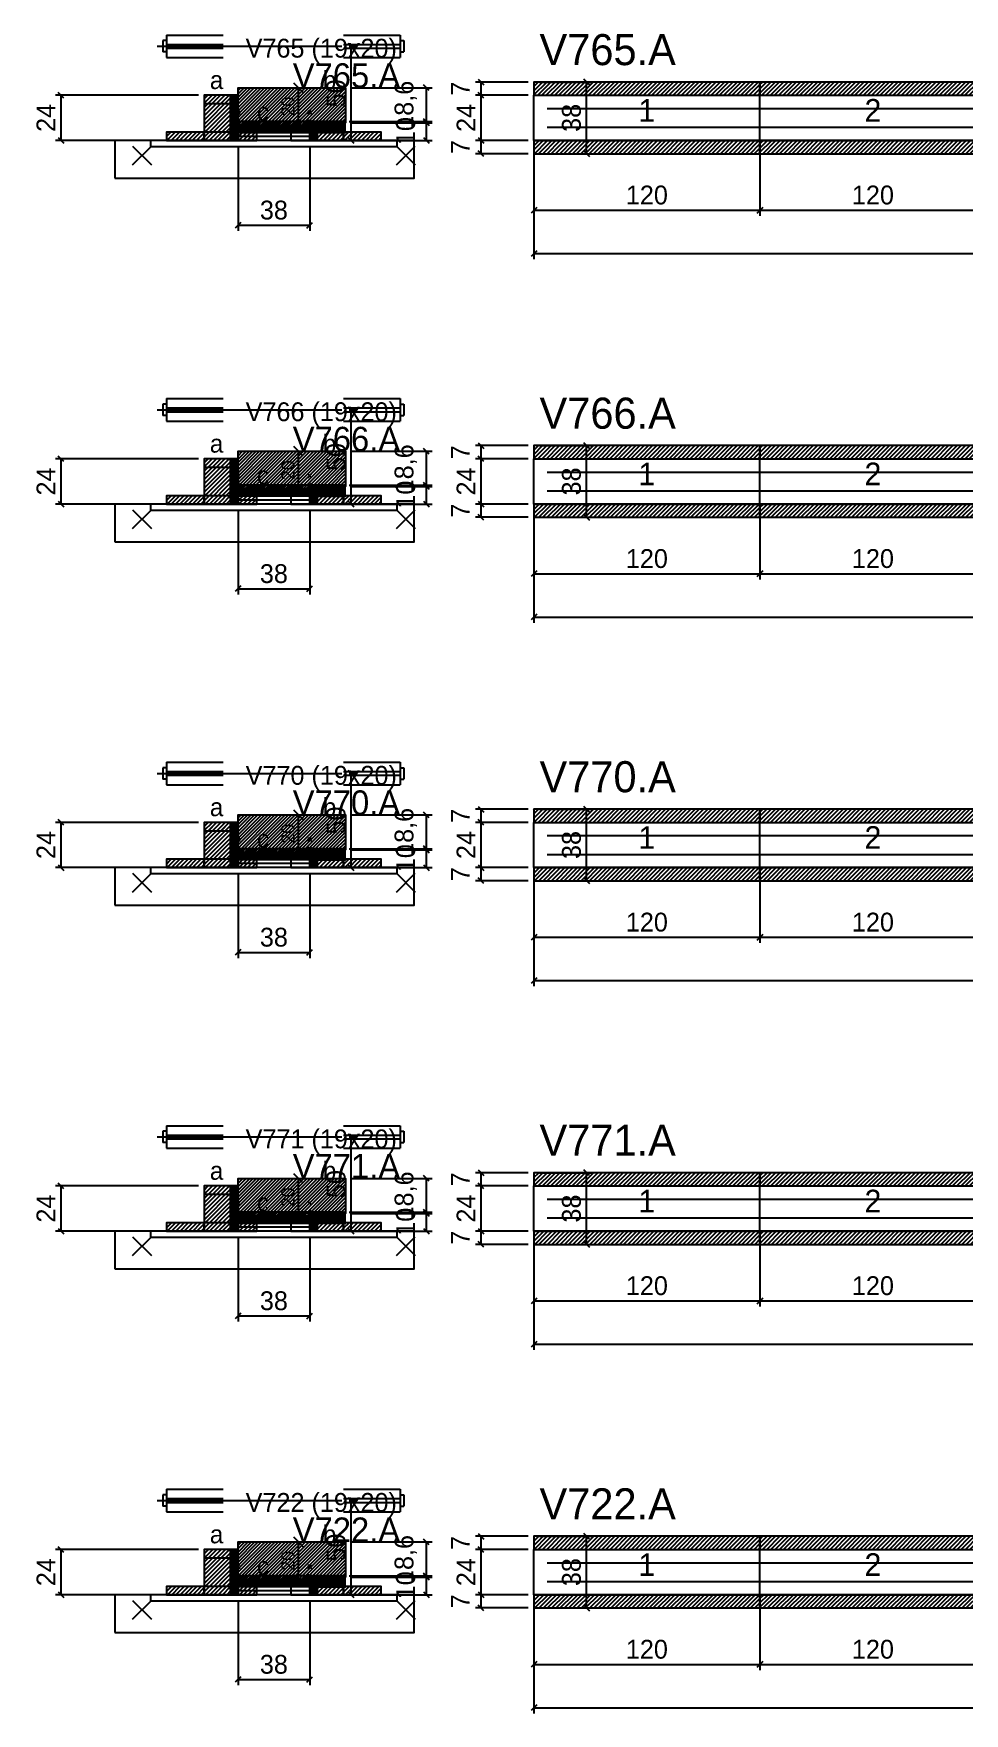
# Model space of a CAD drawing. Extents: x -9000 to 3070, y -6649 to 1250.
# Drawn here: x -69 to 426, y -4719 to -3827 of the extents above; entities that cross this region are included whole.
import ezdxf
from ezdxf.enums import TextEntityAlignment as Align

# ---------------------------------------------------------------- set-up
doc = ezdxf.new("R2010")
doc.units = 0
for name, color, linetype in [('5', 5, 'Continuous'), ('BARRA_ANCORAGEM', 126, 'Continuous'), ('barrote', 126, 'Continuous'), ('CONCRETO', 251, 'Continuous'), ('COTA', 241, 'Continuous'), ('Cota Seção (2x)', 241, 'Continuous'), ('detalhes', 7, 'Continuous'), ('Hachura', 251, 'Continuous'), ('HACHURACONCRETO', 251, 'Continuous'), ('Madeira', 126, 'Continuous'), ('NOMENCLATURA', 7, 'Continuous'), ('Painéis', 200, 'Continuous'), ('presilha', 224, 'Continuous'), ('SARR_2.2x7', 40, 'Continuous'), ('SARRAFO_2_2X7', 40, 'Continuous'), ('SCO-___-LAJ', 224, 'Continuous'), ('TENSOR', 224, 'Continuous'), ('Texto Seção', 7, 'Continuous')]:
    doc.layers.add(name, color=color, linetype=linetype)
doc.dimstyles.new('PAINEL', dxfattribs={"dimtxt": 10, "dimasz": 3, "dimexe": 3, "dimexo": 3, "dimgap": 3, "dimtad": 1, "dimblk": 'OBLIQUE', "dimblk1": 'OBLIQUE', "dimcen": 2.5, "dimclrd": 4, "dimclre": 4, "dimclrt": 240, "dimazin": 3, "dimtfac": 1, "dimtmove": 0, "dimatfit": 3})
doc.dimstyles.new('SECAO2X', dxfattribs={"dimtxt": 7, "dimasz": 5, "dimexe": 3, "dimexo": 3, "dimgap": 2, "dimtad": 3, "dimblk": 'OBLIQUE', "dimblk1": 'OBLIQUE', "dimcen": 2.5, "dimclrd": 4, "dimclre": 4, "dimclrt": 1, "dimazin": 3, "dimtfac": 1, "dimtmove": 0, "dimatfit": 3})

# ---------------------------------------------------------------- blocks, each defined once
blk = doc.blocks.new('PAR_ESQ')
for p, q in [((-1, -1), (1, 1)), ((-1, 1), (1, -1))]:
    blk.add_line(p, q)
blk = doc.blocks.new('PAR_FUNDO_ESQ')
for p, q in [((-1, -1), (1, 1)), ((-1, 1), (1, -1))]:
    blk.add_line(p, q)
blk = doc.blocks.new('PAR_FUNDO_DIR')
for p, q in [((-1, -1), (1, 1)), ((-1, 1), (1, -1))]:
    blk.add_line(p, q)
blk = doc.blocks.new('par_int_esq')
for p, q in [((-1, -1), (1, 1)), ((-1, 1), (1, -1))]:
    blk.add_line(p, q)
blk = doc.blocks.new('par_int_dir')
for p, q in [((-1, -1), (1, 1)), ((-1, 1), (1, -1))]:
    blk.add_line(p, q)
blk = doc.blocks.new('_OBLIQUE')
at = {"color": 0, "linetype": 'BYBLOCK'}
blk.add_line((-0.5, -0.5), (0.5, 0.5), dxfattribs=at)

msp = doc.modelspace()

# ---------------------------------------------------------------- hatches: boundary and pattern name
at = {"layer": 'COTA'}
h = msp.add_hatch(dxfattribs=at)
h.set_pattern_fill('ANSI31', scale=0.4)
h.paths.add_polyline_path([(40, -3876), (40, -3856), (97, -3856), (97, -3874.6), (78, -3874.6), (78, -3876)])
h = msp.add_hatch(dxfattribs=at)
h.set_pattern_fill('ANSI31', scale=0.5)
h.paths.add_polyline_path([(197, -3860), (317, -3860), (317, -3853), (197, -3853)])
h = msp.add_hatch(dxfattribs=at)
h.set_pattern_fill('ANSI31', scale=0.5)
h.paths.add_polyline_path([(317, -3860), (437, -3860), (437, -3853), (317, -3853)])
h = msp.add_hatch(dxfattribs=at)
h.set_pattern_fill('ANSI31', scale=0.5)
h.paths.add_polyline_path([(197, -3891), (317, -3891), (317, -3884), (197, -3884)])
h = msp.add_hatch(dxfattribs=at)
h.set_pattern_fill('ANSI31', scale=0.5)
h.paths.add_polyline_path([(317, -3891), (437, -3891), (437, -3884), (317, -3884)])
h = msp.add_hatch(dxfattribs=at)
h.set_pattern_fill('ANSI31', scale=0.5)
h.paths.add_polyline_path([(197, -4053), (317, -4053), (317, -4046), (197, -4046)])
h = msp.add_hatch(dxfattribs=at)
h.set_pattern_fill('ANSI31', scale=0.5)
h.paths.add_polyline_path([(317, -4053), (437, -4053), (437, -4046), (317, -4046)])
h = msp.add_hatch(dxfattribs=at)
h.set_pattern_fill('ANSI31', scale=0.4)
h.paths.add_polyline_path([(40, -4069), (40, -4049), (97, -4049), (97, -4067.6), (78, -4067.6), (78, -4069)])
h = msp.add_hatch(dxfattribs=at)
h.set_pattern_fill('ANSI31', scale=0.5)
h.paths.add_polyline_path([(197, -4084), (317, -4084), (317, -4077), (197, -4077)])
h = msp.add_hatch(dxfattribs=at)
h.set_pattern_fill('ANSI31', scale=0.5)
h.paths.add_polyline_path([(317, -4084), (437, -4084), (437, -4077), (317, -4077)])
h = msp.add_hatch(dxfattribs=at)
h.set_pattern_fill('ANSI31', scale=0.4)
h.paths.add_polyline_path([(40, -4262), (40, -4242), (97, -4242), (97, -4260.6), (78, -4260.6), (78, -4262)])
h = msp.add_hatch(dxfattribs=at)
h.set_pattern_fill('ANSI31', scale=0.5)
h.paths.add_polyline_path([(197, -4246), (317, -4246), (317, -4239), (197, -4239)])
h = msp.add_hatch(dxfattribs=at)
h.set_pattern_fill('ANSI31', scale=0.5)
h.paths.add_polyline_path([(317, -4246), (437, -4246), (437, -4239), (317, -4239)])
h = msp.add_hatch(dxfattribs=at)
h.set_pattern_fill('ANSI31', scale=0.5)
h.paths.add_polyline_path([(197, -4277), (317, -4277), (317, -4270), (197, -4270)])
h = msp.add_hatch(dxfattribs=at)
h.set_pattern_fill('ANSI31', scale=0.5)
h.paths.add_polyline_path([(317, -4277), (437, -4277), (437, -4270), (317, -4270)])
h = msp.add_hatch(dxfattribs=at)
h.set_pattern_fill('ANSI31', scale=0.4)
h.paths.add_polyline_path([(40, -4455), (40, -4435), (97, -4435), (97, -4453.6), (78, -4453.6), (78, -4455)])
h = msp.add_hatch(dxfattribs=at)
h.set_pattern_fill('ANSI31', scale=0.5)
h.paths.add_polyline_path([(197, -4439), (317, -4439), (317, -4432), (197, -4432)])
h = msp.add_hatch(dxfattribs=at)
h.set_pattern_fill('ANSI31', scale=0.5)
h.paths.add_polyline_path([(317, -4439), (437, -4439), (437, -4432), (317, -4432)])
h = msp.add_hatch(dxfattribs=at)
h.set_pattern_fill('ANSI31', scale=0.5)
h.paths.add_polyline_path([(197, -4470), (317, -4470), (317, -4463), (197, -4463)])
h = msp.add_hatch(dxfattribs=at)
h.set_pattern_fill('ANSI31', scale=0.5)
h.paths.add_polyline_path([(317, -4470), (437, -4470), (437, -4463), (317, -4463)])
h = msp.add_hatch(dxfattribs=at)
h.set_pattern_fill('ANSI31', scale=0.4)
h.paths.add_polyline_path([(40, -4648), (40, -4628), (97, -4628), (97, -4646.6), (78, -4646.6), (78, -4648)])
h = msp.add_hatch(dxfattribs=at)
h.set_pattern_fill('ANSI31', scale=0.5)
h.paths.add_polyline_path([(197, -4632), (317, -4632), (317, -4625), (197, -4625)])
h = msp.add_hatch(dxfattribs=at)
h.set_pattern_fill('ANSI31', scale=0.5)
h.paths.add_polyline_path([(317, -4632), (437, -4632), (437, -4625), (317, -4625)])
h = msp.add_hatch(dxfattribs=at)
h.set_pattern_fill('ANSI31', scale=0.5)
h.paths.add_polyline_path([(197, -4663), (317, -4663), (317, -4656), (197, -4656)])
h = msp.add_hatch(dxfattribs=at)
h.set_pattern_fill('ANSI31', scale=0.5)
h.paths.add_polyline_path([(317, -4663), (437, -4663), (437, -4656), (317, -4656)])
at = {"layer": 'Hachura'}
h = msp.add_hatch(dxfattribs=at)
h.set_pattern_fill('ANSI31', scale=0.5)
h.paths.add_polyline_path([(22, -3884), (36, -3884), (36, -3860), (22, -3860)])
h = msp.add_hatch(dxfattribs=at)
h.set_pattern_fill('ANSI31', scale=0.5)
h.paths.add_polyline_path([(22, -3864.4), (36, -3864.4), (36, -3860), (22, -3860)])
h = msp.add_hatch(dxfattribs=at)
h.set_pattern_fill('SOLID')
h.paths.add_polyline_path([(36, -3884), (40, -3884), (40, -3860), (36, -3860)])
h = msp.add_hatch(dxfattribs=at)
h.set_pattern_fill('SOLID')
h.paths.add_polyline_path([(40, -3879.6), (78, -3879.6), (78, -3876), (40, -3876)])
h = msp.add_hatch(dxfattribs=at)
h.set_pattern_fill('SOLID')
h.paths.add_polyline_path([(78, -3884), (82, -3884), (82, -3874), (78, -3874)])
h = msp.add_hatch(dxfattribs=at)
h.set_pattern_fill('SOLID')
h.paths.add_polyline_path([(78, -3874), (97, -3874), (97, -3880), (78, -3880)])
h = msp.add_hatch(dxfattribs=at)
h.set_pattern_fill('ANSI31', scale=0.5)
h.paths.add_polyline_path([(82, -3884), (96, -3884), (96, -3874), (82, -3874)])
h = msp.add_hatch(dxfattribs=at)
h.set_pattern_fill('ANSI31', scale=0.5)
h.paths.add_polyline_path([(82, -3878.4), (96, -3878.4), (96, -3874), (82, -3874)])
h = msp.add_hatch(dxfattribs=at)
h.set_pattern_fill('ANSI31', scale=0.5)
h.paths.add_polyline_path([(2, -3884), (22, -3884), (22, -3879.6), (2, -3879.6)])
h = msp.add_hatch(dxfattribs=at)
h.set_pattern_fill('ANSI31', scale=0.5)
h.paths.add_polyline_path([(40, -3884), (50, -3884), (50, -3879.6), (40, -3879.6)])
h = msp.add_hatch(dxfattribs=at)
h.set_pattern_fill('ANSI31', scale=0.5)
h.paths.add_polyline_path([(96, -3884), (116, -3884), (116, -3879.6), (96, -3879.6)])
h = msp.add_hatch(dxfattribs=at)
h.set_pattern_fill('ANSI31', scale=0.5)
h.paths.add_polyline_path([(22, -4077), (36, -4077), (36, -4053), (22, -4053)])
h = msp.add_hatch(dxfattribs=at)
h.set_pattern_fill('ANSI31', scale=0.5)
h.paths.add_polyline_path([(22, -4057.4), (36, -4057.4), (36, -4053), (22, -4053)])
h = msp.add_hatch(dxfattribs=at)
h.set_pattern_fill('SOLID')
h.paths.add_polyline_path([(36, -4077), (40, -4077), (40, -4053), (36, -4053)])
h = msp.add_hatch(dxfattribs=at)
h.set_pattern_fill('ANSI31', scale=0.5)
h.paths.add_polyline_path([(2, -4077), (22, -4077), (22, -4072.6), (2, -4072.6)])
h = msp.add_hatch(dxfattribs=at)
h.set_pattern_fill('SOLID')
h.paths.add_polyline_path([(40, -4072.6), (78, -4072.6), (78, -4069), (40, -4069)])
h = msp.add_hatch(dxfattribs=at)
h.set_pattern_fill('ANSI31', scale=0.5)
h.paths.add_polyline_path([(40, -4077), (50, -4077), (50, -4072.6), (40, -4072.6)])
h = msp.add_hatch(dxfattribs=at)
h.set_pattern_fill('SOLID')
h.paths.add_polyline_path([(78, -4077), (82, -4077), (82, -4067), (78, -4067)])
h = msp.add_hatch(dxfattribs=at)
h.set_pattern_fill('SOLID')
h.paths.add_polyline_path([(78, -4067), (97, -4067), (97, -4073), (78, -4073)])
h = msp.add_hatch(dxfattribs=at)
h.set_pattern_fill('ANSI31', scale=0.5)
h.paths.add_polyline_path([(82, -4077), (96, -4077), (96, -4067), (82, -4067)])
h = msp.add_hatch(dxfattribs=at)
h.set_pattern_fill('ANSI31', scale=0.5)
h.paths.add_polyline_path([(82, -4071.4), (96, -4071.4), (96, -4067), (82, -4067)])
h = msp.add_hatch(dxfattribs=at)
h.set_pattern_fill('ANSI31', scale=0.5)
h.paths.add_polyline_path([(96, -4077), (116, -4077), (116, -4072.6), (96, -4072.6)])
h = msp.add_hatch(dxfattribs=at)
h.set_pattern_fill('ANSI31', scale=0.5)
h.paths.add_polyline_path([(22, -4270), (36, -4270), (36, -4246), (22, -4246)])
h = msp.add_hatch(dxfattribs=at)
h.set_pattern_fill('ANSI31', scale=0.5)
h.paths.add_polyline_path([(22, -4250.4), (36, -4250.4), (36, -4246), (22, -4246)])
h = msp.add_hatch(dxfattribs=at)
h.set_pattern_fill('SOLID')
h.paths.add_polyline_path([(36, -4270), (40, -4270), (40, -4246), (36, -4246)])
h = msp.add_hatch(dxfattribs=at)
h.set_pattern_fill('SOLID')
h.paths.add_polyline_path([(40, -4265.6), (78, -4265.6), (78, -4262), (40, -4262)])
h = msp.add_hatch(dxfattribs=at)
h.set_pattern_fill('SOLID')
h.paths.add_polyline_path([(78, -4270), (82, -4270), (82, -4260), (78, -4260)])
h = msp.add_hatch(dxfattribs=at)
h.set_pattern_fill('SOLID')
h.paths.add_polyline_path([(78, -4260), (97, -4260), (97, -4266), (78, -4266)])
h = msp.add_hatch(dxfattribs=at)
h.set_pattern_fill('ANSI31', scale=0.5)
h.paths.add_polyline_path([(82, -4270), (96, -4270), (96, -4260), (82, -4260)])
h = msp.add_hatch(dxfattribs=at)
h.set_pattern_fill('ANSI31', scale=0.5)
h.paths.add_polyline_path([(82, -4264.4), (96, -4264.4), (96, -4260), (82, -4260)])
h = msp.add_hatch(dxfattribs=at)
h.set_pattern_fill('ANSI31', scale=0.5)
h.paths.add_polyline_path([(2, -4270), (22, -4270), (22, -4265.6), (2, -4265.6)])
h = msp.add_hatch(dxfattribs=at)
h.set_pattern_fill('ANSI31', scale=0.5)
h.paths.add_polyline_path([(40, -4270), (50, -4270), (50, -4265.6), (40, -4265.6)])
h = msp.add_hatch(dxfattribs=at)
h.set_pattern_fill('ANSI31', scale=0.5)
h.paths.add_polyline_path([(96, -4270), (116, -4270), (116, -4265.6), (96, -4265.6)])
h = msp.add_hatch(dxfattribs=at)
h.set_pattern_fill('ANSI31', scale=0.5)
h.paths.add_polyline_path([(22, -4463), (36, -4463), (36, -4439), (22, -4439)])
h = msp.add_hatch(dxfattribs=at)
h.set_pattern_fill('ANSI31', scale=0.5)
h.paths.add_polyline_path([(22, -4443.4), (36, -4443.4), (36, -4439), (22, -4439)])
h = msp.add_hatch(dxfattribs=at)
h.set_pattern_fill('SOLID')
h.paths.add_polyline_path([(36, -4463), (40, -4463), (40, -4439), (36, -4439)])
h = msp.add_hatch(dxfattribs=at)
h.set_pattern_fill('ANSI31', scale=0.5)
h.paths.add_polyline_path([(2, -4463), (22, -4463), (22, -4458.6), (2, -4458.6)])
h = msp.add_hatch(dxfattribs=at)
h.set_pattern_fill('SOLID')
h.paths.add_polyline_path([(40, -4458.6), (78, -4458.6), (78, -4455), (40, -4455)])
h = msp.add_hatch(dxfattribs=at)
h.set_pattern_fill('ANSI31', scale=0.5)
h.paths.add_polyline_path([(40, -4463), (50, -4463), (50, -4458.6), (40, -4458.6)])
h = msp.add_hatch(dxfattribs=at)
h.set_pattern_fill('SOLID')
h.paths.add_polyline_path([(78, -4463), (82, -4463), (82, -4453), (78, -4453)])
h = msp.add_hatch(dxfattribs=at)
h.set_pattern_fill('SOLID')
h.paths.add_polyline_path([(78, -4453), (97, -4453), (97, -4459), (78, -4459)])
h = msp.add_hatch(dxfattribs=at)
h.set_pattern_fill('ANSI31', scale=0.5)
h.paths.add_polyline_path([(82, -4463), (96, -4463), (96, -4453), (82, -4453)])
h = msp.add_hatch(dxfattribs=at)
h.set_pattern_fill('ANSI31', scale=0.5)
h.paths.add_polyline_path([(82, -4457.4), (96, -4457.4), (96, -4453), (82, -4453)])
h = msp.add_hatch(dxfattribs=at)
h.set_pattern_fill('ANSI31', scale=0.5)
h.paths.add_polyline_path([(96, -4463), (116, -4463), (116, -4458.6), (96, -4458.6)])
h = msp.add_hatch(dxfattribs=at)
h.set_pattern_fill('ANSI31', scale=0.5)
h.paths.add_polyline_path([(22, -4656), (36, -4656), (36, -4632), (22, -4632)])
h = msp.add_hatch(dxfattribs=at)
h.set_pattern_fill('ANSI31', scale=0.5)
h.paths.add_polyline_path([(22, -4636.4), (36, -4636.4), (36, -4632), (22, -4632)])
h = msp.add_hatch(dxfattribs=at)
h.set_pattern_fill('SOLID')
h.paths.add_polyline_path([(36, -4656), (40, -4656), (40, -4632), (36, -4632)])
h = msp.add_hatch(dxfattribs=at)
h.set_pattern_fill('ANSI31', scale=0.5)
h.paths.add_polyline_path([(2, -4656), (22, -4656), (22, -4651.6), (2, -4651.6)])
h = msp.add_hatch(dxfattribs=at)
h.set_pattern_fill('SOLID')
h.paths.add_polyline_path([(40, -4651.6), (78, -4651.6), (78, -4648), (40, -4648)])
h = msp.add_hatch(dxfattribs=at)
h.set_pattern_fill('ANSI31', scale=0.5)
h.paths.add_polyline_path([(40, -4656), (50, -4656), (50, -4651.6), (40, -4651.6)])
h = msp.add_hatch(dxfattribs=at)
h.set_pattern_fill('SOLID')
h.paths.add_polyline_path([(78, -4656), (82, -4656), (82, -4646), (78, -4646)])
h = msp.add_hatch(dxfattribs=at)
h.set_pattern_fill('SOLID')
h.paths.add_polyline_path([(78, -4646), (97, -4646), (97, -4652), (78, -4652)])
h = msp.add_hatch(dxfattribs=at)
h.set_pattern_fill('ANSI31', scale=0.5)
h.paths.add_polyline_path([(82, -4656), (96, -4656), (96, -4646), (82, -4646)])
h = msp.add_hatch(dxfattribs=at)
h.set_pattern_fill('ANSI31', scale=0.5)
h.paths.add_polyline_path([(82, -4650.4), (96, -4650.4), (96, -4646), (82, -4646)])
h = msp.add_hatch(dxfattribs=at)
h.set_pattern_fill('ANSI31', scale=0.5)
h.paths.add_polyline_path([(96, -4656), (116, -4656), (116, -4651.6), (96, -4651.6)])
at = {"layer": 'HACHURACONCRETO'}
h = msp.add_hatch(dxfattribs=at)
h.set_pattern_fill('ANSI31', scale=0.3)
h.paths.add_polyline_path([(40, -3879.6), (78, -3879.6), (78, -3874), (40, -3874)])
h = msp.add_hatch(dxfattribs=at)
h.set_pattern_fill('ANSI31', scale=0.3)
h.paths.add_polyline_path([(40, -4072.6), (78, -4072.6), (78, -4067), (40, -4067)])
h = msp.add_hatch(dxfattribs=at)
h.set_pattern_fill('ANSI31', scale=0.3)
h.paths.add_polyline_path([(40, -4265.6), (78, -4265.6), (78, -4260), (40, -4260)])
h = msp.add_hatch(dxfattribs=at)
h.set_pattern_fill('ANSI31', scale=0.3)
h.paths.add_polyline_path([(40, -4458.6), (78, -4458.6), (78, -4453), (40, -4453)])
h = msp.add_hatch(dxfattribs=at)
h.set_pattern_fill('ANSI31', scale=0.3)
h.paths.add_polyline_path([(40, -4651.6), (78, -4651.6), (78, -4646), (40, -4646)])

# ---------------------------------------------------------------- linework, layer by layer
for p, q in [((0, -3831), (0, -3837)), ((2, -3831), (0, -3831)), ((2, -3828), (32, -3828)), ((2, -3828), (2, -3840)), ((2, -3833), (32, -3833)), ((96, -3828), (126, -3828)), ((96, -3833), (126, -3833)), ((126, -3828), (126, -3840)), ((126, -3831), (128, -3831)), ((128, -3831), (128, -3837)), ((2, -3837), (0, -3837)), ((2, -3835), (32, -3835)), ((2, -3840), (32, -3840)), ((96, -3835), (126, -3835)), ((96, -3840), (126, -3840)), ((126, -3837), (128, -3837)), ((2, -4021), (32, -4021)), ((2, -4021), (2, -4033)), ((96, -4021), (126, -4021)), ((126, -4021), (126, -4033)), ((0, -4024), (0, -4030)), ((2, -4024), (0, -4024)), ((2, -4030), (0, -4030)), ((2, -4026), (32, -4026)), ((2, -4028), (32, -4028)), ((96, -4026), (126, -4026)), ((96, -4028), (126, -4028)), ((126, -4024), (128, -4024)), ((126, -4030), (128, -4030)), ((128, -4024), (128, -4030)), ((2, -4033), (32, -4033)), ((96, -4033), (126, -4033)), ((0, -4217), (0, -4223)), ((2, -4217), (0, -4217)), ((2, -4214), (32, -4214)), ((2, -4214), (2, -4226)), ((96, -4214), (126, -4214)), ((126, -4214), (126, -4226)), ((126, -4217), (128, -4217)), ((128, -4217), (128, -4223)), ((2, -4223), (0, -4223)), ((2, -4219), (32, -4219)), ((2, -4221), (32, -4221)), ((2, -4226), (32, -4226)), ((96, -4219), (126, -4219)), ((96, -4221), (126, -4221)), ((96, -4226), (126, -4226)), ((126, -4223), (128, -4223)), ((0, -4410), (0, -4416)), ((2, -4410), (0, -4410)), ((2, -4407), (32, -4407)), ((2, -4407), (2, -4419)), ((2, -4412), (32, -4412)), ((2, -4414), (32, -4414)), ((96, -4407), (126, -4407)), ((96, -4412), (126, -4412)), ((96, -4414), (126, -4414)), ((126, -4407), (126, -4419)), ((126, -4410), (128, -4410)), ((128, -4410), (128, -4416)), ((2, -4416), (0, -4416)), ((2, -4419), (32, -4419)), ((96, -4419), (126, -4419)), ((126, -4416), (128, -4416)), ((2, -4600), (32, -4600)), ((2, -4600), (2, -4612)), ((96, -4600), (126, -4600)), ((126, -4600), (126, -4612)), ((0, -4603), (0, -4609)), ((2, -4603), (0, -4603)), ((2, -4609), (0, -4609)), ((2, -4605), (32, -4605)), ((2, -4607), (32, -4607)), ((96, -4605), (126, -4605)), ((96, -4607), (126, -4607)), ((126, -4603), (128, -4603)), ((126, -4609), (128, -4609)), ((128, -4603), (128, -4609)), ((2, -4612), (32, -4612)), ((96, -4612), (126, -4612))]:
    msp.add_line(p, q)
at = {"layer": 'BARRA_ANCORAGEM'}
for p, q in [((40, -3876.3), (78, -3876.3)), ((40, -3878.3), (40, -3876.3)), ((40, -3878.3), (78, -3878.3)), ((78, -3878.3), (78, -3876.3)), ((40, -3879.7), (78, -3879.7)), ((40, -3881.7), (40, -3879.7)), ((40, -3881.7), (78, -3881.7)), ((78, -3881.7), (78, -3879.7)), ((40, -4069.3), (78, -4069.3)), ((40, -4071.3), (40, -4069.3)), ((40, -4071.3), (78, -4071.3)), ((40, -4072.7), (78, -4072.7)), ((40, -4074.7), (40, -4072.7)), ((40, -4074.7), (78, -4074.7)), ((78, -4071.3), (78, -4069.3)), ((78, -4074.7), (78, -4072.7)), ((40, -4262.3), (78, -4262.3)), ((40, -4264.3), (40, -4262.3)), ((78, -4264.3), (78, -4262.3)), ((40, -4264.3), (78, -4264.3)), ((40, -4265.7), (78, -4265.7)), ((40, -4267.7), (40, -4265.7)), ((40, -4267.7), (78, -4267.7)), ((78, -4267.7), (78, -4265.7)), ((40, -4455.3), (78, -4455.3)), ((40, -4457.3), (40, -4455.3)), ((40, -4457.3), (78, -4457.3)), ((40, -4458.7), (78, -4458.7)), ((40, -4460.7), (40, -4458.7)), ((78, -4457.3), (78, -4455.3)), ((78, -4460.7), (78, -4458.7)), ((40, -4460.7), (78, -4460.7)), ((40, -4648.3), (78, -4648.3)), ((40, -4650.3), (40, -4648.3)), ((40, -4650.3), (78, -4650.3)), ((40, -4651.7), (78, -4651.7)), ((40, -4653.7), (40, -4651.7)), ((40, -4653.7), (78, -4653.7)), ((78, -4650.3), (78, -4648.3)), ((78, -4653.7), (78, -4651.7))]:
    msp.add_line(p, q, dxfattribs=at)
at = {"layer": 'barrote'}
for points in [[(-25.5, -3904), (133.5, -3904), (133.5, -3884), (-25.5, -3884)], [(-25.5, -4097), (133.5, -4097), (133.5, -4077), (-25.5, -4077)], [(-25.5, -4290), (133.5, -4290), (133.5, -4270), (-25.5, -4270)], [(-25.5, -4483), (133.5, -4483), (133.5, -4463), (-25.5, -4463)], [(-25.5, -4676), (133.5, -4676), (133.5, -4656), (-25.5, -4656)]]:
    msp.add_lwpolyline(points, close=True, dxfattribs=at)
at = {"layer": 'CONCRETO'}
for points in [[(40, -3876), (40, -3856), (97, -3856), (97, -3874.6), (78, -3874.6), (78, -3876)], [(40, -4069), (40, -4049), (97, -4049), (97, -4067.6), (78, -4067.6), (78, -4069)], [(40, -4262), (40, -4242), (97, -4242), (97, -4260.6), (78, -4260.6), (78, -4262)], [(40, -4455), (40, -4435), (97, -4435), (97, -4453.6), (78, -4453.6), (78, -4455)], [(40, -4648), (40, -4628), (97, -4628), (97, -4646.6), (78, -4646.6), (78, -4648)]]:
    msp.add_lwpolyline(points, close=True, dxfattribs=at)
at = {"layer": 'HACHURACONCRETO'}
for points in [[(40, -3879.6), (78, -3879.6), (78, -3874), (40, -3874)], [(40, -4072.6), (78, -4072.6), (78, -4067), (40, -4067)], [(40, -4265.6), (78, -4265.6), (78, -4260), (40, -4260)], [(40, -4458.6), (78, -4458.6), (78, -4453), (40, -4453)], [(40, -4651.6), (78, -4651.6), (78, -4646), (40, -4646)]]:
    msp.add_lwpolyline(points, close=True, dxfattribs=at)
at = {"layer": 'Madeira'}
for points in [[(22, -3884), (36, -3884), (36, -3860), (22, -3860)], [(22, -3864.4), (36, -3864.4), (36, -3860), (22, -3860)], [(82, -3884), (96, -3884), (96, -3874), (82, -3874)], [(82, -3878.4), (96, -3878.4), (96, -3874), (82, -3874)], [(2, -3884), (22, -3884), (22, -3879.6), (2, -3879.6)], [(22, -3884), (36, -3884), (36, -3879.6), (22, -3879.6)], [(40, -3884), (50, -3884), (50, -3879.6), (40, -3879.6)], [(68, -3884), (78, -3884), (78, -3879.6), (68, -3879.6)], [(96, -3884), (116, -3884), (116, -3879.6), (96, -3879.6)], [(22, -4077), (36, -4077), (36, -4053), (22, -4053)], [(22, -4057.4), (36, -4057.4), (36, -4053), (22, -4053)], [(2, -4077), (22, -4077), (22, -4072.6), (2, -4072.6)], [(22, -4077), (36, -4077), (36, -4072.6), (22, -4072.6)], [(40, -4077), (50, -4077), (50, -4072.6), (40, -4072.6)], [(68, -4077), (78, -4077), (78, -4072.6), (68, -4072.6)], [(82, -4077), (96, -4077), (96, -4067), (82, -4067)], [(82, -4071.4), (96, -4071.4), (96, -4067), (82, -4067)], [(96, -4077), (116, -4077), (116, -4072.6), (96, -4072.6)], [(22, -4270), (36, -4270), (36, -4246), (22, -4246)], [(22, -4250.4), (36, -4250.4), (36, -4246), (22, -4246)], [(82, -4270), (96, -4270), (96, -4260), (82, -4260)], [(82, -4264.4), (96, -4264.4), (96, -4260), (82, -4260)], [(2, -4270), (22, -4270), (22, -4265.6), (2, -4265.6)], [(22, -4270), (36, -4270), (36, -4265.6), (22, -4265.6)], [(40, -4270), (50, -4270), (50, -4265.6), (40, -4265.6)], [(68, -4270), (78, -4270), (78, -4265.6), (68, -4265.6)], [(96, -4270), (116, -4270), (116, -4265.6), (96, -4265.6)], [(22, -4463), (36, -4463), (36, -4439), (22, -4439)], [(22, -4443.4), (36, -4443.4), (36, -4439), (22, -4439)], [(2, -4463), (22, -4463), (22, -4458.6), (2, -4458.6)], [(22, -4463), (36, -4463), (36, -4458.6), (22, -4458.6)], [(40, -4463), (50, -4463), (50, -4458.6), (40, -4458.6)], [(68, -4463), (78, -4463), (78, -4458.6), (68, -4458.6)], [(82, -4463), (96, -4463), (96, -4453), (82, -4453)], [(82, -4457.4), (96, -4457.4), (96, -4453), (82, -4453)], [(96, -4463), (116, -4463), (116, -4458.6), (96, -4458.6)], [(22, -4656), (36, -4656), (36, -4632), (22, -4632)], [(22, -4636.4), (36, -4636.4), (36, -4632), (22, -4632)], [(2, -4656), (22, -4656), (22, -4651.6), (2, -4651.6)], [(22, -4656), (36, -4656), (36, -4651.6), (22, -4651.6)], [(40, -4656), (50, -4656), (50, -4651.6), (40, -4651.6)], [(68, -4656), (78, -4656), (78, -4651.6), (68, -4651.6)], [(82, -4656), (96, -4656), (96, -4646), (82, -4646)], [(82, -4650.4), (96, -4650.4), (96, -4646), (82, -4646)], [(96, -4656), (116, -4656), (116, -4651.6), (96, -4651.6)]]:
    msp.add_lwpolyline(points, close=True, dxfattribs=at)
at = {"layer": 'Painéis'}
for p, q in [((197, -3860), (317, -3860)), ((197, -3884), (197, -3860)), ((317, -3884), (317, -3860)), ((317, -3884), (317, -3860)), ((317, -3860), (437, -3860)), ((317, -3884), (317, -3860)), ((197, -3884), (317, -3884)), ((317, -3884), (437, -3884)), ((197, -4053), (317, -4053)), ((197, -4077), (197, -4053)), ((317, -4077), (317, -4053)), ((317, -4077), (317, -4053)), ((317, -4053), (437, -4053)), ((317, -4077), (317, -4053)), ((197, -4077), (317, -4077)), ((317, -4077), (437, -4077)), ((197, -4246), (317, -4246)), ((197, -4270), (197, -4246)), ((317, -4270), (317, -4246)), ((317, -4270), (317, -4246)), ((317, -4246), (437, -4246)), ((317, -4270), (317, -4246)), ((197, -4270), (317, -4270)), ((317, -4270), (437, -4270)), ((197, -4439), (317, -4439)), ((197, -4463), (197, -4439)), ((317, -4463), (317, -4439)), ((317, -4463), (317, -4439)), ((317, -4439), (437, -4439)), ((317, -4463), (317, -4439)), ((197, -4463), (317, -4463)), ((317, -4463), (437, -4463)), ((197, -4632), (317, -4632)), ((197, -4656), (197, -4632)), ((317, -4656), (317, -4632)), ((317, -4656), (317, -4632)), ((317, -4632), (437, -4632)), ((317, -4656), (317, -4632)), ((197, -4656), (317, -4656)), ((317, -4656), (437, -4656))]:
    msp.add_line(p, q, dxfattribs=at)
for points in [[(36, -3884), (40, -3884), (40, -3860), (36, -3860)], [(40, -3879.6), (78, -3879.6), (78, -3876), (40, -3876)], [(78, -3884), (82, -3884), (82, -3874), (78, -3874)], [(78, -3874), (97, -3874), (97, -3874.6), (78, -3874.6)], [(36, -4077), (40, -4077), (40, -4053), (36, -4053)], [(40, -4072.6), (78, -4072.6), (78, -4069), (40, -4069)], [(78, -4077), (82, -4077), (82, -4067), (78, -4067)], [(78, -4067), (97, -4067), (97, -4067.6), (78, -4067.6)], [(36, -4270), (40, -4270), (40, -4246), (36, -4246)], [(40, -4265.6), (78, -4265.6), (78, -4262), (40, -4262)], [(78, -4270), (82, -4270), (82, -4260), (78, -4260)], [(78, -4260), (97, -4260), (97, -4260.6), (78, -4260.6)], [(36, -4463), (40, -4463), (40, -4439), (36, -4439)], [(40, -4458.6), (78, -4458.6), (78, -4455), (40, -4455)], [(78, -4463), (82, -4463), (82, -4453), (78, -4453)], [(78, -4453), (97, -4453), (97, -4453.6), (78, -4453.6)], [(36, -4656), (40, -4656), (40, -4632), (36, -4632)], [(40, -4651.6), (78, -4651.6), (78, -4648), (40, -4648)], [(78, -4656), (82, -4656), (82, -4646), (78, -4646)], [(78, -4646), (97, -4646), (97, -4646.6), (78, -4646.6)]]:
    msp.add_lwpolyline(points, close=True, dxfattribs=at)
at = {"layer": 'presilha'}
for p, q in [((-16, -3897), (-6, -3887)), ((-16, -3887), (-6, -3897)), ((124, -3897), (134, -3887)), ((124, -3887), (134, -3897)), ((-16, -4090), (-6, -4080)), ((-16, -4080), (-6, -4090)), ((124, -4090), (134, -4080)), ((124, -4080), (134, -4090)), ((-16, -4283), (-6, -4273)), ((-16, -4273), (-6, -4283)), ((124, -4283), (134, -4273)), ((124, -4273), (134, -4283)), ((-16, -4476), (-6, -4466)), ((-16, -4466), (-6, -4476)), ((124, -4476), (134, -4466)), ((124, -4466), (134, -4476)), ((-16, -4669), (-6, -4659)), ((-16, -4659), (-6, -4669)), ((124, -4669), (134, -4659)), ((124, -4659), (134, -4669))]:
    msp.add_line(p, q, dxfattribs=at)
at = {"layer": 'SARR_2.2x7'}
for points in [[(204, -3867), (317, -3867)], [(204, -3867), (317, -3867)], [(317, -3867), (437, -3867)], [(317, -3867), (437, -3867)], [(204, -3877), (317, -3877)], [(204, -3877), (317, -3877)], [(317, -3877), (437, -3877)], [(317, -3877), (437, -3877)], [(204, -4060), (317, -4060)], [(204, -4060), (317, -4060)], [(317, -4060), (437, -4060)], [(317, -4060), (437, -4060)], [(204, -4070), (317, -4070)], [(204, -4070), (317, -4070)], [(317, -4070), (437, -4070)], [(317, -4070), (437, -4070)], [(204, -4253), (317, -4253)], [(204, -4253), (317, -4253)], [(317, -4253), (437, -4253)], [(317, -4253), (437, -4253)], [(204, -4263), (317, -4263)], [(204, -4263), (317, -4263)], [(317, -4263), (437, -4263)], [(317, -4263), (437, -4263)], [(204, -4446), (317, -4446)], [(204, -4446), (317, -4446)], [(317, -4446), (437, -4446)], [(317, -4446), (437, -4446)], [(204, -4456), (317, -4456)], [(204, -4456), (317, -4456)], [(317, -4456), (437, -4456)], [(317, -4456), (437, -4456)], [(204, -4639), (317, -4639)], [(204, -4639), (317, -4639)], [(317, -4639), (437, -4639)], [(317, -4639), (437, -4639)], [(204, -4649), (317, -4649)], [(204, -4649), (317, -4649)], [(317, -4649), (437, -4649)], [(317, -4649), (437, -4649)]]:
    msp.add_lwpolyline(points, dxfattribs=at)
at = {"layer": 'SARRAFO_2_2X7'}
for p, q in [((36, -3869.2), (36, -3864.8)), ((36, -3864.8), (40, -3864.8)), ((36, -3869.2), (40, -3869.2)), ((40, -3869.2), (40, -3864.8)), ((36, -3879.2), (36, -3874.8)), ((36, -3874.8), (40, -3874.8)), ((40, -3879.2), (40, -3874.8)), ((78, -3881.2), (78, -3876.8)), ((78, -3876.8), (82, -3876.8)), ((82, -3881.2), (82, -3876.8)), ((36, -3879.2), (40, -3879.2)), ((78, -3881.2), (82, -3881.2)), ((36, -4062.2), (36, -4057.8)), ((36, -4057.8), (40, -4057.8)), ((36, -4062.2), (40, -4062.2)), ((40, -4062.2), (40, -4057.8)), ((36, -4072.2), (36, -4067.8)), ((36, -4067.8), (40, -4067.8)), ((36, -4072.2), (40, -4072.2)), ((40, -4072.2), (40, -4067.8)), ((78, -4074.2), (78, -4069.8)), ((78, -4069.8), (82, -4069.8)), ((78, -4074.2), (82, -4074.2)), ((82, -4074.2), (82, -4069.8)), ((36, -4255.2), (36, -4250.8)), ((36, -4250.8), (40, -4250.8)), ((40, -4255.2), (40, -4250.8)), ((36, -4255.2), (40, -4255.2)), ((36, -4265.2), (36, -4260.8)), ((36, -4260.8), (40, -4260.8)), ((40, -4265.2), (40, -4260.8)), ((36, -4265.2), (40, -4265.2)), ((78, -4267.2), (78, -4262.8)), ((78, -4262.8), (82, -4262.8)), ((78, -4267.2), (82, -4267.2)), ((82, -4267.2), (82, -4262.8)), ((36, -4448.2), (36, -4443.8)), ((36, -4443.8), (40, -4443.8)), ((36, -4448.2), (40, -4448.2)), ((40, -4448.2), (40, -4443.8)), ((36, -4458.2), (36, -4453.8)), ((36, -4453.8), (40, -4453.8)), ((36, -4458.2), (40, -4458.2)), ((40, -4458.2), (40, -4453.8)), ((78, -4460.2), (78, -4455.8)), ((78, -4455.8), (82, -4455.8)), ((82, -4460.2), (82, -4455.8)), ((78, -4460.2), (82, -4460.2)), ((36, -4641.2), (36, -4636.8)), ((36, -4636.8), (40, -4636.8)), ((40, -4641.2), (40, -4636.8)), ((36, -4641.2), (40, -4641.2)), ((36, -4651.2), (36, -4646.8)), ((36, -4646.8), (40, -4646.8)), ((36, -4651.2), (40, -4651.2)), ((40, -4651.2), (40, -4646.8)), ((78, -4653.2), (78, -4648.8)), ((78, -4648.8), (82, -4648.8)), ((78, -4653.2), (82, -4653.2)), ((82, -4653.2), (82, -4648.8))]:
    msp.add_line(p, q, dxfattribs=at)
at = {"layer": 'SCO-___-LAJ'}
for points in [[(197, -3860), (317, -3860), (317, -3853), (197, -3853)], [(317, -3860), (437, -3860), (437, -3853), (317, -3853)], [(-6.5, -3887.2), (124.5, -3887.2), (124.5, -3884), (-6.5, -3884)], [(197, -3891), (317, -3891), (317, -3884), (197, -3884)], [(317, -3891), (437, -3891), (437, -3884), (317, -3884)], [(197, -4053), (317, -4053), (317, -4046), (197, -4046)], [(317, -4053), (437, -4053), (437, -4046), (317, -4046)], [(-6.5, -4080.2), (124.5, -4080.2), (124.5, -4077), (-6.5, -4077)], [(197, -4084), (317, -4084), (317, -4077), (197, -4077)], [(317, -4084), (437, -4084), (437, -4077), (317, -4077)], [(197, -4246), (317, -4246), (317, -4239), (197, -4239)], [(317, -4246), (437, -4246), (437, -4239), (317, -4239)], [(-6.5, -4273.2), (124.5, -4273.2), (124.5, -4270), (-6.5, -4270)], [(197, -4277), (317, -4277), (317, -4270), (197, -4270)], [(317, -4277), (437, -4277), (437, -4270), (317, -4270)], [(197, -4439), (317, -4439), (317, -4432), (197, -4432)], [(317, -4439), (437, -4439), (437, -4432), (317, -4432)], [(-6.5, -4466.2), (124.5, -4466.2), (124.5, -4463), (-6.5, -4463)], [(197, -4470), (317, -4470), (317, -4463), (197, -4463)], [(317, -4470), (437, -4470), (437, -4463), (317, -4463)], [(197, -4632), (317, -4632), (317, -4625), (197, -4625)], [(317, -4632), (437, -4632), (437, -4625), (317, -4625)], [(-6.5, -4659.2), (124.5, -4659.2), (124.5, -4656), (-6.5, -4656)], [(197, -4663), (317, -4663), (317, -4656), (197, -4656)], [(317, -4663), (437, -4663), (437, -4656), (317, -4656)]]:
    msp.add_lwpolyline(points, close=True, dxfattribs=at)
at = {"layer": 'TENSOR'}
for p, q in [((-3, -3834), (95, -3834)), ((-3, -4027), (95, -4027)), ((-3, -4220), (95, -4220)), ((-3, -4413), (95, -4413)), ((-3, -4606), (95, -4606))]:
    msp.add_line(p, q, dxfattribs=at)

# ---------------------------------------------------------------- block references
at = {"layer": 'Painéis'}
for name, p in [('par_int_esq', (40, -3869)), ('par_int_dir', (78, -3869)), ('PAR_ESQ', (36, -3879)), ('PAR_FUNDO_ESQ', (40, -3874)), ('PAR_FUNDO_DIR', (78, -3874)), ('par_int_esq', (40, -4062)), ('PAR_FUNDO_ESQ', (40, -4067)), ('par_int_dir', (78, -4062)), ('PAR_FUNDO_DIR', (78, -4067)), ('PAR_ESQ', (36, -4072)), ('par_int_esq', (40, -4255)), ('PAR_FUNDO_ESQ', (40, -4260)), ('par_int_dir', (78, -4255)), ('PAR_FUNDO_DIR', (78, -4260)), ('PAR_ESQ', (36, -4265)), ('par_int_esq', (40, -4448)), ('par_int_dir', (78, -4448)), ('PAR_ESQ', (36, -4458)), ('PAR_FUNDO_ESQ', (40, -4453)), ('PAR_FUNDO_DIR', (78, -4453)), ('par_int_esq', (40, -4641)), ('PAR_FUNDO_ESQ', (40, -4646)), ('par_int_dir', (78, -4641)), ('PAR_FUNDO_DIR', (78, -4646)), ('PAR_ESQ', (36, -4651))]:
    msp.add_blockref(name, p, dxfattribs=at)

# ---------------------------------------------------------------- texts
at = {"layer": '5'}
for s, p in [('1', (257, -3868)), ('2', (377, -3868)), ('1', (257, -4061)), ('2', (377, -4061)), ('1', (257, -4254)), ('2', (377, -4254)), ('2', (377, -4447)), ('1', (257, -4447)), ('1', (257, -4640)), ('2', (377, -4640))]:
    msp.add_text(s, height=12, dxfattribs=at).set_placement(p, align=Align.MIDDLE_CENTER)
at = {"layer": 'detalhes'}
for s, p in [('a', (25, -3856.7)), ('b', (85, -3856.7)), ('c', (50, -3873.5)), ('b', (85, -4049.7)), ('a', (25, -4049.7)), ('c', (50, -4066.5)), ('a', (25, -4242.7)), ('b', (85, -4242.7)), ('c', (50, -4259.5)), ('a', (25, -4435.7)), ('b', (85, -4435.7)), ('c', (50, -4452.5)), ('b', (85, -4628.7)), ('a', (25, -4628.7)), ('c', (50, -4645.5))]:
    msp.add_text(s, height=9.6, dxfattribs=at).set_placement(p)
at = {"layer": 'NOMENCLATURA'}
for s, p in [('V765.A', (200, -3844)), ('V766.A', (200, -4037)), ('V770.A', (200, -4230)), ('V771.A', (200, -4423)), ('V722.A', (200, -4616))]:
    msp.add_text(s, height=16.5, dxfattribs=at).set_placement(p)
at = {"layer": 'Texto Seção'}
for s, height, p in [('V765 (19x20)', 10, (44, -3840)), ('V765.A', 13, (69, -3856)), ('V766 (19x20)', 10, (44, -4033)), ('V766.A', 13, (69, -4049)), ('V770 (19x20)', 10, (44, -4226)), ('V770.A', 13, (69, -4242)), ('V771 (19x20)', 10, (44, -4419)), ('V771.A', 13, (69, -4435)), ('V722 (19x20)', 10, (44, -4612)), ('V722.A', 13, (69, -4628))]:
    msp.add_text(s, height=height, dxfattribs=at).set_placement(p)

# ---------------------------------------------------------------- dimensions: what is measured, and where the dimension line sits
at = {"layer": 'COTA'}
for base, p1, p2 in [((100, -3884), (96, -3884), (96, -3834)), ((140, -3874.6), (97, -3874.6), (97, -3856)), ((169, -3860), (197, -3860), (197, -3853)), ((225, -3891), (197, -3891), (197, -3853)), ((-54, -3884), (2, -3884), (22, -3860)), ((169, -3884), (197, -3884), (197, -3860)), ((140, -3884), (96, -3884), (96, -3874)), ((169, -3891), (197, -3891), (197, -3884)), ((100, -4077), (96, -4077), (96, -4027)), ((140, -4067.6), (97, -4067.6), (97, -4049)), ((169, -4053), (197, -4053), (197, -4046)), ((225, -4084), (197, -4084), (197, -4046)), ((-54, -4077), (2, -4077), (22, -4053)), ((169, -4077), (197, -4077), (197, -4053)), ((140, -4077), (96, -4077), (96, -4067)), ((169, -4084), (197, -4084), (197, -4077)), ((100, -4270), (96, -4270), (96, -4220)), ((-54, -4270), (2, -4270), (22, -4246)), ((140, -4260.6), (97, -4260.6), (97, -4242)), ((169, -4246), (197, -4246), (197, -4239)), ((169, -4270), (197, -4270), (197, -4246)), ((225, -4277), (197, -4277), (197, -4239)), ((140, -4270), (96, -4270), (96, -4260)), ((169, -4277), (197, -4277), (197, -4270)), ((100, -4463), (96, -4463), (96, -4413)), ((140, -4453.6), (97, -4453.6), (97, -4435)), ((169, -4439), (197, -4439), (197, -4432)), ((225, -4470), (197, -4470), (197, -4432)), ((-54, -4463), (2, -4463), (22, -4439)), ((169, -4463), (197, -4463), (197, -4439)), ((140, -4463), (96, -4463), (96, -4453)), ((169, -4470), (197, -4470), (197, -4463)), ((100, -4656), (96, -4656), (96, -4606)), ((140, -4646.6), (97, -4646.6), (97, -4628)), ((169, -4632), (197, -4632), (197, -4625)), ((225, -4663), (197, -4663), (197, -4625)), ((-54, -4656), (2, -4656), (22, -4632)), ((169, -4656), (197, -4656), (197, -4632)), ((140, -4656), (96, -4656), (96, -4646)), ((169, -4663), (197, -4663), (197, -4656))]:
    msp.add_linear_dim(base=base, p1=p1, p2=p2, angle=90, dimstyle='PAINEL', dxfattribs=at).render()
for base, p1, p2 in [((40, -3929), (40, -3884), (78, -3884)), ((197, -3921), (197, -3884), (317, -3884)), ((197, -3944), (197, -3884), (885.6, -3884)), ((317, -3921), (317, -3884), (437, -3884)), ((40, -4122), (40, -4077), (78, -4077)), ((197, -4114), (197, -4077), (317, -4077)), ((197, -4137), (197, -4077), (885.6, -4077)), ((317, -4114), (317, -4077), (437, -4077)), ((40, -4315), (40, -4270), (78, -4270)), ((197, -4307), (197, -4270), (317, -4270)), ((197, -4330), (197, -4270), (885.6, -4270)), ((317, -4307), (317, -4270), (437, -4270)), ((40, -4508), (40, -4463), (78, -4463)), ((197, -4500), (197, -4463), (317, -4463)), ((197, -4523), (197, -4463), (885.6, -4463)), ((317, -4500), (317, -4463), (437, -4463)), ((40, -4701), (40, -4656), (78, -4656)), ((197, -4693), (197, -4656), (317, -4656)), ((197, -4716), (197, -4656), (737, -4656)), ((317, -4693), (317, -4656), (437, -4656))]:
    msp.add_linear_dim(base=base, p1=p1, p2=p2, dimstyle='PAINEL', dxfattribs=at).render()
at = {"layer": 'Cota Seção (2x)'}
for base, p1, p2 in [((72, -3876), (40, -3876), (40, -3856)), ((72, -4069), (40, -4069), (40, -4049)), ((72, -4262), (40, -4262), (40, -4242)), ((72, -4455), (40, -4455), (40, -4435)), ((72, -4648), (40, -4648), (40, -4628))]:
    msp.add_linear_dim(base=base, p1=p1, p2=p2, angle=90, dimstyle='SECAO2X', dxfattribs=at).render()

doc.saveas('drawing.dxf')
